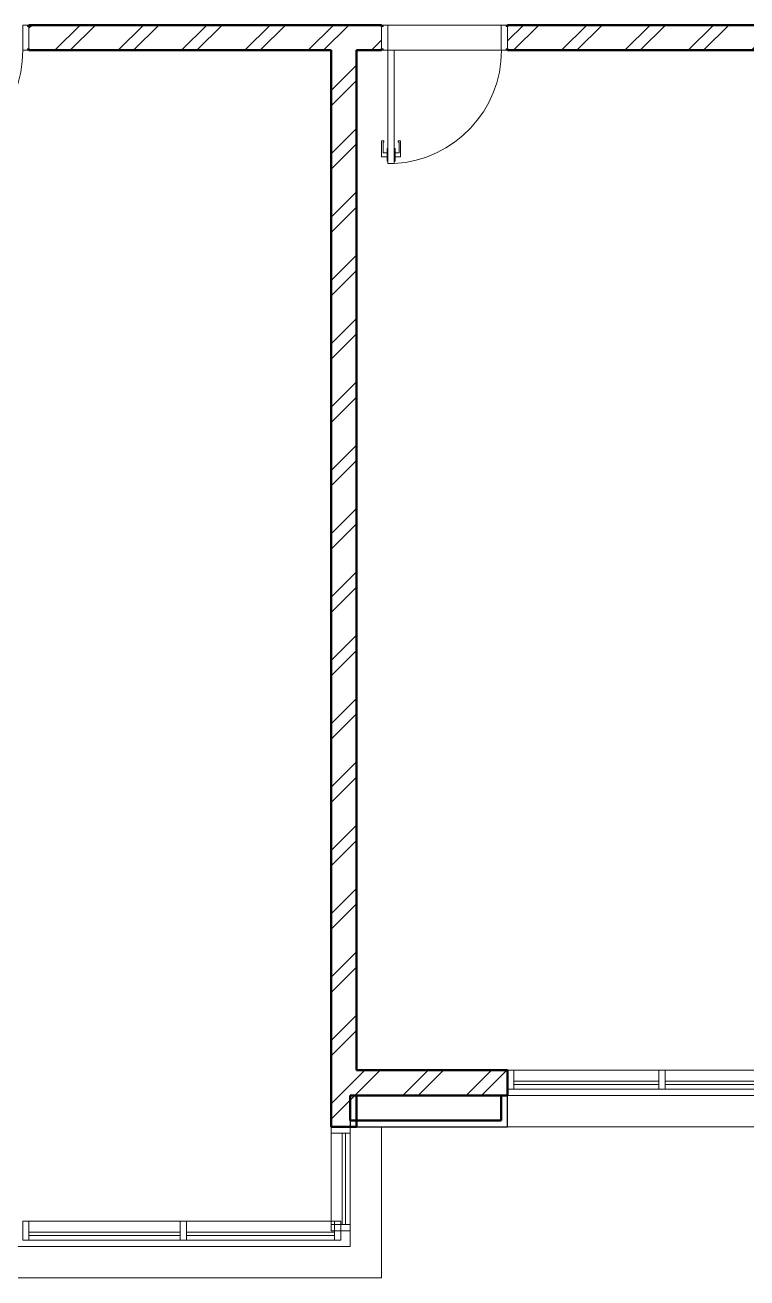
# Model space of a CAD drawing. Header units: millimetres. Extents: x -967280 to 3852, y 2833 to 1955156.
# Drawn here: x -939477 to -933746, y 625866 to 635816 of the extents above; entities that cross this region are included whole.
import ezdxf

# ---------------------------------------------------------------- set-up
doc = ezdxf.new("R2010")
doc.units = ezdxf.units.MM
doc.header["$LTSCALE"] = 1000
doc.linetypes.add('HRZN_Line-Ptrn-Sold', pattern=[9144001.0, 9144000.0, -1])
for name, color, linetype, lineweight in [('A-DOOR', 5, 'Continuous', 13), ('A-ELEV', 1, 'HRZN_Line-Ptrn-Sold', 13), ('A-HATCH', 1, 'Continuous', 13), ('A-TONE', 40, 'HRZN_Line-Ptrn-Sold', 35), ('A-WALL', 8, 'HRZN_Line-Ptrn-Sold', 50), ('A-WIN', 4, 'Continuous', 13)]:
    doc.layers.add(name, color=color, linetype=linetype, lineweight=lineweight)
doc.layers.add('ARCH', color=8, linetype='Continuous')
pattern_1 = [(45, (6650, -35800), (-251.447, 251.447), []), (45, (6650, -35419), (-251.447, 251.447), [])]

# ---------------------------------------------------------------- blocks, each defined once
blk = doc.blocks.new('DAE_DOOR-SINGLE - BEDROOMS DOOR _D01__1000_2200MM 2-3505467-GROUND FLOOR FFL_1_')
at = {"layer": 'A-DOOR', "lineweight": 18}
for p, q in [((476.2, 100), (476.2, 1000)), ((526.2, 1000), (476.2, 1000)), ((526.2, 100), (526.2, 1000)), ((526.2, 100), (476.2, 100))]:
    blk.add_line(p, q, dxfattribs=at)
at = {"layer": 'A-DOOR'}
for p, q in [((-373.8, 100), (-411.8, 100)), ((-411.8, 100), (-411.8, 88)), ((-373.8, -100), (-373.8, 100)), ((526.2, 100), (526.2, -100)), ((564.2, 100), (526.2, 100)), ((564.2, 88), (564.2, 100)), ((-411.8, 88), (-423.8, 88)), ((-423.8, 88), (-423.8, -88)), ((576.2, 88), (564.2, 88)), ((576.2, -88), (576.2, 88)), ((-423.8, -88), (-411.8, -88)), ((-411.8, -88), (-411.8, -100)), ((564.2, -100), (564.2, -88)), ((564.2, -88), (576.2, -88)), ((-411.8, -100), (-373.8, -100)), ((526.2, -100), (564.2, -100))]:
    blk.add_line(p, q, dxfattribs=at)
blk.add_arc((526.2, 100), 901.4, 93.17983, 180, dxfattribs=at)
at = {"layer": 'A-HATCH'}
for p, q in [((469.8, 945.6), (425.4, 945.6)), ((425.4, 819.1), (425.4, 945.6)), ((469.8, 915.6), (438.1, 915.6)), ((438.1, 830.6), (438.1, 915.6)), ((469.8, 980.9), (476.2, 980.9)), ((469.8, 980.9), (469.8, 879.3)), ((532.6, 980.9), (526.2, 980.9)), ((532.6, 980.9), (532.6, 879.3)), ((532.6, 945.6), (577, 945.6)), ((532.6, 915.6), (564.3, 915.6)), ((564.3, 830.6), (564.3, 915.6)), ((577, 819.1), (577, 945.6)), ((444.1, 819.1), (425.4, 819.1)), ((444.1, 830.6), (438.1, 830.6)), ((444.1, 819.1), (444.1, 830.6)), ((469.8, 879.3), (476.2, 879.3)), ((532.6, 879.3), (526.2, 879.3)), ((558.3, 830.6), (564.3, 830.6)), ((558.3, 819.1), (558.3, 830.6)), ((558.3, 819.1), (577, 819.1))]:
    blk.add_line(p, q, dxfattribs=at)
blk = doc.blocks.new('Glazed Panel - Glazed Panel-3677252-GROUND FLOOR FFL_1_')
at = {"layer": 'A-WIN', "lineweight": 18}
for p, q in [((-587.5, 38.1), (587.5, 38.1)), ((587.5, 38.1), (-587.5, 38.1)), ((-587.5, 38.1), (-587.5, 12.7)), ((-587.5, 12.7), (587.5, 12.7)), ((587.5, 12.7), (587.5, 38.1))]:
    blk.add_line(p, q, dxfattribs=at)
blk = doc.blocks.new('Glazed Panel - Glazed Panel-3677253-GROUND FLOOR FFL_1_')
at = {"layer": 'A-WIN', "lineweight": 18}
for p, q in [((-575, 38.1), (575, 38.1)), ((575, 38.1), (-575, 38.1)), ((-575, 38.1), (-575, 12.7)), ((-575, 12.7), (575, 12.7)), ((575, 12.7), (575, 38.1))]:
    blk.add_line(p, q, dxfattribs=at)
blk = doc.blocks.new('Rectangular Mullion - DAE_Mlon-rect-Gnrc-V50-GROUND FLOOR FFL_1_')
at = {"layer": 'A-ELEV', "linetype": 'Continuous'}
for p, q in [((34550, 3075), (34550, 4250)), ((34700, 3075), (34700, 4250))]:
    blk.add_line(p, q, dxfattribs=at)
blk = doc.blocks.new('Rectangular Mullion - DAE_Mlon-rect-Gnrc-3703298-GROUND FLOOR FFL_1_')
at = {"layer": 'A-ELEV', "linetype": 'Continuous'}
for p, q in [((24600, 200), (25750, 200)), ((24600, 50), (25750, 50))]:
    blk.add_line(p, q, dxfattribs=at)
blk = doc.blocks.new('Rectangular Mullion - DAE_Mlon-rect-Gnrc-3703244-GROUND FLOOR FFL_1_')
at = {"layer": 'A-WIN', "lineweight": 18}
for p, q in [((-50, 75), (0, 75)), ((-50, -75), (-50, 75)), ((0, 75), (0, -75)), ((0, -75), (-50, -75))]:
    blk.add_line(p, q, dxfattribs=at)
blk = doc.blocks.new('Rectangular Mullion - DAE_Mlon-rect-Gnrc-3703241-GROUND FLOOR FFL_1_')
at = {"layer": 'A-WIN', "lineweight": 18}
for p, q in [((-25, 75), (25, 75)), ((-25, -75), (-25, 75)), ((25, 75), (25, -75)), ((25, -75), (-25, -75))]:
    blk.add_line(p, q, dxfattribs=at)
blk = doc.blocks.new('Glazed Panel - Glazed Panel-3703316-GROUND FLOOR FFL_1_')
at = {"layer": 'A-WIN', "lineweight": 18}
for p, q in [((-362.5, 38.1), (362.5, 38.1)), ((362.5, 38.1), (-362.5, 38.1)), ((-362.5, 38.1), (-362.5, 12.7)), ((-362.5, 12.7), (362.5, 12.7)), ((362.5, 12.7), (362.5, 38.1))]:
    blk.add_line(p, q, dxfattribs=at)
blk = doc.blocks.new('Rectangular Mullion - DAE_Mlon-rect-Gnrc-3703315-GROUND FLOOR FFL_1_')
at = {"layer": 'A-ELEV', "linetype": 'Continuous'}
for p, q in [((23150, -1025), (23150, -300)), ((23300, -1025), (23300, -300))]:
    blk.add_line(p, q, dxfattribs=at)
blk = doc.blocks.new('Rectangular Mullion - DAE_Mlon-rect-Gnrc-V51-GROUND FLOOR FFL_1_')
at = {"layer": 'A-WIN', "lineweight": 18}
for p, q in [((0, 75), (-50, 75)), ((-50, 75), (-50, -75)), ((0, -75), (0, 75)), ((-50, -75), (0, -75))]:
    blk.add_line(p, q, dxfattribs=at)
blk = doc.blocks.new('Glazed Panel - Glazed Panel-3703242-GROUND FLOOR FFL_1_')
at = {"layer": 'A-WIN', "lineweight": 18}
for p, q in [((-600, 38.1), (600, 38.1)), ((600, 38.1), (-600, 38.1)), ((-600, 38.1), (-600, 12.7)), ((-600, 12.7), (600, 12.7)), ((600, 12.7), (600, 38.1))]:
    blk.add_line(p, q, dxfattribs=at)
blk = doc.blocks.new('Rectangular Mullion - DAE_Mlon-rect-Gnrc-V53-GROUND FLOOR FFL_1_')
at = {"layer": 'A-ELEV', "linetype": 'Continuous'}
for p, q in [((20750, -1000), (21950, -1000)), ((20750, -1150), (21950, -1150))]:
    blk.add_line(p, q, dxfattribs=at)
blk = doc.blocks.new('A$C1e5dc022')
at = {"layer": 'A-TONE', "linetype": 'Continuous', "lineweight": 13}
h = blk.add_hatch(dxfattribs=at)
h.set_pattern_fill('FP_1', color=4, style=0, pattern_type=2)
h.set_pattern_definition(pattern_1)
h.paths.add_polyline_path([(40900, -27500), (40900, -27300), (40700, -27300), (40700, -27500)])
h.paths.add_polyline_path([(39700, -27500), (39700, -27300), (37200, -27300), (37200, -27500), (39659.4, -27500)])
h.paths.add_polyline_path([(36200, -27500), (36200, -27300), (34100, -27300), (34100, -27500), (34952.2, -27500)])
h.paths.add_polyline_path([(33600, -27500), (33600, -27300), (31200, -27300), (31200, -27500), (32598.6, -27500)])
h.paths.add_polyline_path([(30200, -27500), (30199.2, -27300), (27400, -27300), (27400, -27500), (30000, -27500)])
h.paths.add_polyline_path([(26200, -27500), (26400, -27500), (26399.2, -27300), (26200, -27300), (26200, -27488)])
h = blk.add_hatch(dxfattribs=at)
h.set_pattern_fill('FP_1', color=4, style=0, pattern_type=2)
h.set_pattern_definition(pattern_1)
h.paths.add_polyline_path([(30000, -36050), (30000, -27500), (29800, -27500), (29800, -36050)])
h = blk.add_hatch(dxfattribs=at)
h.set_pattern_fill('FP_1', color=4, style=0, pattern_type=2)
h.set_pattern_definition(pattern_1)
h.paths.add_polyline_path([(31200, -35800), (31200, -35600), (30000, -35600), (30000, -35800), (30244.9, -35800)])
at = {"layer": 'A-ELEV', "color": 4}
for p, q in [((27388, -27300), (27400, -27300)), ((30200, -27300), (30212, -27300)), ((30250, -27300), (31150, -27300)), ((31188, -27300), (31200, -27300)), ((27400, -27500), (27388, -27500)), ((30212, -27500), (30200, -27500)), ((31150, -27500), (30250, -27500)), ((31200, -27500), (31188, -27500)), ((31200, -35800), (33750, -35800)), ((30200, -36050), (30200, -37250)), ((34000, -36050), (31200, -36050)), ((29950, -37000), (29950, -36875)), ((27100, -37000), (29950, -37000)), ((30200, -37250), (27100, -37250))]:
    blk.add_line(p, q, dxfattribs=at)
at = {"layer": 'A-WALL', "color": 4}
for p, q in [((30200, -27300), (27400, -27300)), ((27400, -27300), (27400, -27312)), ((30200, -27312), (30200, -27300)), ((33600, -27300), (31200, -27300)), ((31200, -27300), (31200, -27312)), ((27400, -27488), (27400, -27500)), ((27400, -27500), (29800, -27500)), ((29800, -27500), (29800, -36050)), ((30000, -35600), (30000, -27500)), ((30000, -27500), (30200, -27500)), ((30200, -27500), (30200, -27488)), ((31200, -27488), (31200, -27500)), ((31200, -27500), (33600, -27500)), ((31200, -35600), (30000, -35600)), ((31200, -35800), (31200, -35600)), ((31150, -35800), (29950, -35800)), ((29950, -35800), (29950, -36000)), ((30000, -36050), (30000, -35800)), ((30000, -35800), (31200, -35800)), ((31150, -36000), (31150, -35800)), ((29950, -36000), (31150, -36000)), ((29800, -36050), (30000, -36050))]:
    blk.add_line(p, q, dxfattribs=at)
at = {"layer": 'A-WALL', "color": 4, "lineweight": 25}
for p, q in [((31200, -35800), (31150, -35800)), ((31200, -36050), (31200, -35800)), ((29950, -36000), (29950, -36050)), ((29950, -36050), (31200, -36050))]:
    blk.add_line(p, q, dxfattribs=at)
at = {"layer": 'A-DOOR', "color": 4, "rotation": 180}
for p in [(26976.2, -27400), (30776.2, -27400)]:
    blk.add_blockref('DAE_DOOR-SINGLE - BEDROOMS DOOR _D01__1000_2200MM 2-3505467-GROUND FLOOR FFL_1_', p, dxfattribs=at)
at = {"layer": 'A-ELEV', "color": 4, "linetype": 'Continuous', "extrusion": (0, 0, -1)}
for name, p in [('Rectangular Mullion - DAE_Mlon-rect-Gnrc-3703244-GROUND FLOOR FFL_1_', (-31200, -35675)), ('Rectangular Mullion - DAE_Mlon-rect-Gnrc-3703241-GROUND FLOOR FFL_1_', (-32425, -35675)), ('Rectangular Mullion - DAE_Mlon-rect-Gnrc-3703241-GROUND FLOOR FFL_1_', (-27375, -36875)), ('Rectangular Mullion - DAE_Mlon-rect-Gnrc-3703241-GROUND FLOOR FFL_1_', (-28625, -36875))]:
    blk.add_blockref(name, p, dxfattribs=at)
at = {"layer": 'A-ELEV', "color": 4, "linetype": 'Continuous'}
for name, p in [('Rectangular Mullion - DAE_Mlon-rect-Gnrc-3703298-GROUND FLOOR FFL_1_', (6650, -35800)), ('Rectangular Mullion - DAE_Mlon-rect-Gnrc-3703315-GROUND FLOOR FFL_1_', (6650, -35800)), ('Rectangular Mullion - DAE_Mlon-rect-Gnrc-V53-GROUND FLOOR FFL_1_', (6650, -35800)), ('Rectangular Mullion - DAE_Mlon-rect-Gnrc-V51-GROUND FLOOR FFL_1_', (29875, -36875))]:
    blk.add_blockref(name, p, dxfattribs=at)
for name, p, rotation in [('Rectangular Mullion - DAE_Mlon-rect-Gnrc-V50-GROUND FLOOR FFL_1_', (29375, -1050), 270), ('Rectangular Mullion - DAE_Mlon-rect-Gnrc-V51-GROUND FLOOR FFL_1_', (29875, -36050), 90), ('Rectangular Mullion - DAE_Mlon-rect-Gnrc-V50-GROUND FLOOR FFL_1_', (25575, -2250), 270)]:
    blk.add_blockref(name, p, dxfattribs=dict(at, rotation=rotation))
at = {"layer": 'A-ELEV', "color": 4, "linetype": 'Continuous', "extrusion": (0, 0, -1), "rotation": 270}
blk.add_blockref('Rectangular Mullion - DAE_Mlon-rect-Gnrc-3703244-GROUND FLOOR FFL_1_', (-29875, -36875), dxfattribs=at)
at = {"layer": 'A-WIN', "color": 4}
for name, p, rotation in [('Glazed Panel - Glazed Panel-3677253-GROUND FLOOR FFL_1_', (31825, -35675), 180), ('Glazed Panel - Glazed Panel-3677252-GROUND FLOOR FFL_1_', (33037.5, -35675), 180), ('Glazed Panel - Glazed Panel-3703316-GROUND FLOOR FFL_1_', (29875, -36462.5), 270), ('Glazed Panel - Glazed Panel-3703242-GROUND FLOOR FFL_1_', (28000, -36875), 180), ('Glazed Panel - Glazed Panel-3677252-GROUND FLOOR FFL_1_', (29237.5, -36875), 180)]:
    blk.add_blockref(name, p, dxfattribs=dict(at, rotation=rotation))

msp = doc.modelspace()

# ---------------------------------------------------------------- block references
at = {"layer": 'ARCH', "lineweight": 106, "ltscale": 30}
msp.add_blockref('A$C1e5dc022', (-966846.1, 663116.2), dxfattribs=at)

doc.saveas('drawing.dxf')
